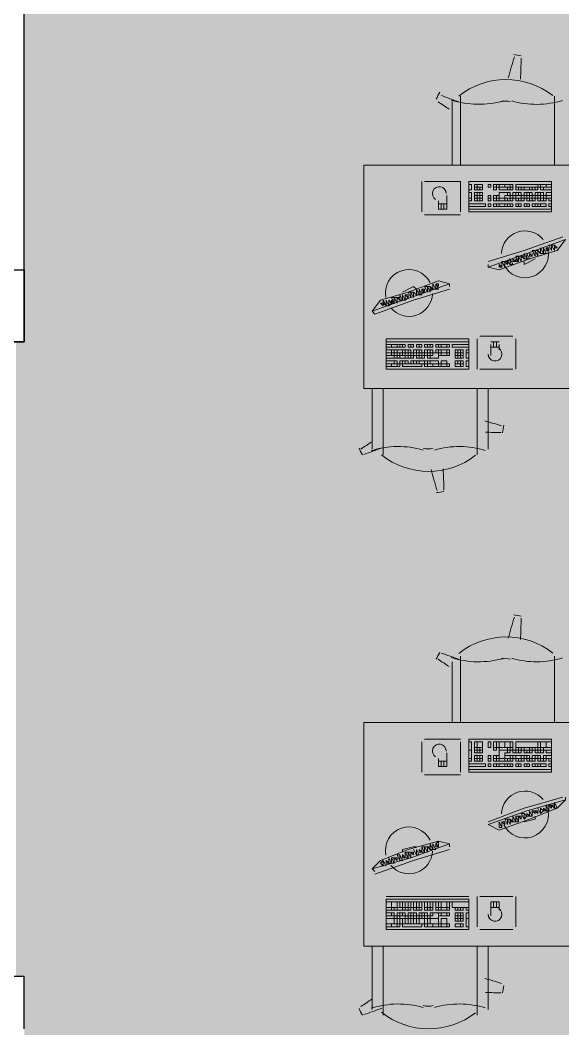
# Model space of a CAD drawing. Header units: millimetres. Extents: x -59 to 47, y 152 to 919.
# Drawn here: x 17.97 to 20.92, y 461.53 to 467.01 of the extents above; entities that cross this region are included whole.
import ezdxf

# ---------------------------------------------------------------- set-up
doc = ezdxf.new("R2010")
doc.units = ezdxf.units.MM
for name, color, linetype in [('PDF_014405$FT-FIXFIT', 7, 'Continuous'), ('PDF_014405$WA-COL', 7, 'Continuous'), ('PDF_014405$WA-EXT', 7, 'Continuous')]:
    doc.layers.add(name, color=color, linetype=linetype)
doc.layers.add('PDF_014405$HL-TMP', color=7, linetype='Continuous', true_color=0xe6db59)

msp = doc.modelspace()

# ---------------------------------------------------------------- linework, layer by layer
at = {"layer": 'PDF_014405$FT-FIXFIT', "lineweight": 0}
for points in [[(20.3607, 466.2211), (20.3607, 466.5961)], [(20.8707, 466.5961), (20.8707, 466.2211)], [(20.3157, 466.5661), (20.3157, 466.2211)], [(19.8358, 466.2211), (19.8358, 465.0062)], [(20.1507, 466.1311), (20.1507, 465.9661)], [(20.1657, 466.1311), (20.1657, 466.1311)], [(20.3607, 465.9661), (20.3607, 466.1311), (20.1657, 466.1311)], [(20.2407, 466.0261), (20.2407, 465.9811), (20.2857, 465.9811), (20.2857, 466.0561)], [(20.2857, 466.0111), (20.2407, 466.0111)], [(20.2557, 466.0111), (20.2557, 465.9811)], [(20.2707, 466.0111), (20.2707, 465.9811)], [(20.1657, 465.9661), (20.1657, 465.9661)], [(20.1657, 465.9511), (20.3607, 465.9511)], [(20.3607, 465.9661), (20.3607, 465.9661)], [(20.9157, 465.8311), (20.7057, 465.7561), (20.5107, 465.6961)], [(20.5107, 465.6811), (20.5107, 465.6661), (20.5707, 465.6511), (20.7357, 465.7111), (20.8857, 465.7561), (20.9307, 465.8161), (20.7207, 465.7411), (20.5107, 465.6661)], [(20.9157, 465.8161), (20.9157, 465.8161)], [(20.7807, 465.7561), (20.7957, 465.7411), (20.7807, 465.7561)], [(20.7657, 465.7111), (20.7057, 465.6811), (20.7057, 465.6961)], [(20.7507, 465.7411), (20.7507, 465.7261), (20.7507, 465.7411)], [(20.7657, 465.7111), (20.7657, 465.7111)], [(20.5857, 465.6961), (20.5857, 465.6661), (20.5857, 465.6961)], [(20.3007, 465.5761), (20.2407, 465.5911), (20.0757, 465.5311), (19.9258, 465.4861), (19.8808, 465.4262), (19.8958, 465.4112), (20.1057, 465.4861), (20.3007, 465.5461)], [(19.8808, 465.4262), (20.0907, 465.5011), (20.3007, 465.5761), (20.3007, 465.5611)], [(20.0458, 465.5311), (20.1057, 465.5611), (20.1207, 465.5461)], [(20.0458, 465.5311), (20.0458, 465.5311)], [(20.1207, 465.5161), (20.1057, 465.5311), (20.1207, 465.5161)], [(19.8958, 465.4262), (19.8958, 465.4262)], [(19.9558, 465.2612), (20.4057, 465.2612), (19.9558, 465.2612)], [(20.4507, 465.2762), (20.4507, 465.1112)], [(20.6457, 465.2912), (20.4657, 465.2912)], [(20.4657, 465.2762), (20.4657, 465.2762)], [(20.5707, 465.2612), (20.5257, 465.2612)], [(20.5407, 465.2312), (20.5407, 465.2612)], [(20.5557, 465.2312), (20.5557, 465.2612)], [(20.6457, 465.2762), (20.6457, 465.2762)], [(20.6607, 465.1112), (20.6607, 465.2762)], [(20.5257, 465.2462), (20.5257, 465.1862)], [(20.5257, 465.2312), (20.5707, 465.2312)], [(20.5707, 465.2162), (20.5707, 465.2462)], [(20.4657, 465.1112), (20.4657, 465.1112)], [(20.4657, 465.1112), (20.6457, 465.1112)], [(20.6457, 465.1112), (20.6457, 465.1112)], [(19.8808, 464.6762), (19.8808, 465.0062)], [(19.9408, 465.0062), (19.9408, 464.6462)], [(20.4507, 464.6462), (20.4507, 465.0062)], [(20.5107, 465.0062), (20.5107, 464.6762)], [(20.3157, 463.5213), (20.3157, 463.1913)], [(20.3607, 463.1913), (20.3607, 463.5513)], [(20.8707, 463.5513), (20.8707, 463.1913)], [(19.8358, 463.1913), (19.8358, 461.9765)], [(20.1507, 463.0864), (20.1507, 462.9214)], [(20.3607, 463.1014), (20.1657, 463.1014)], [(20.1657, 463.0864), (20.1657, 463.0864)], [(20.3607, 462.9214), (20.3607, 463.0864)], [(20.2407, 462.9964), (20.2407, 462.9514), (20.2857, 462.9514), (20.2857, 463.0264)], [(20.2857, 462.9814), (20.2407, 462.9814)], [(20.2557, 462.9814), (20.2557, 462.9514)], [(20.2707, 462.9814), (20.2707, 462.9514)], [(20.1657, 462.9214), (20.1657, 462.9214)], [(20.1657, 462.9064), (20.3607, 462.9064)], [(20.3607, 462.9214), (20.3607, 462.9214)], [(20.8557, 462.9364), (20.4057, 462.9364), (20.8557, 462.9364)], [(20.9307, 462.7714), (20.7207, 462.7114), (20.5107, 462.6364), (20.5707, 462.6064), (20.7357, 462.6664), (20.8857, 462.7264), (20.9307, 462.7714), (20.9307, 462.7864)], [(20.9157, 462.7864), (20.7057, 462.7264), (20.5107, 462.6514)], [(20.9157, 462.7864), (20.9157, 462.7864)], [(20.7507, 462.7114), (20.7507, 462.6814), (20.7507, 462.7114)], [(20.7807, 462.7264), (20.7957, 462.6964), (20.7807, 462.7264)], [(20.5107, 462.6514), (20.5107, 462.6514)], [(20.5107, 462.6364), (20.5107, 462.6364)], [(20.7657, 462.6814), (20.7657, 462.6664), (20.7057, 462.6514)], [(20.3007, 462.5314), (20.2407, 462.5464), (20.0757, 462.5014), (19.9258, 462.4414), (19.8808, 462.3964), (19.8958, 462.3814)], [(19.8808, 462.3964), (20.0907, 462.4564), (20.3007, 462.5314), (20.3007, 462.5164)], [(19.8958, 462.3664), (20.1057, 462.4414), (20.3007, 462.5014)], [(20.0458, 462.4864), (20.0458, 462.5014), (20.1057, 462.5164), (20.1207, 462.5164)], [(20.1207, 462.4714), (20.1057, 462.5014), (20.1207, 462.4714)], [(19.9558, 462.4114), (19.9408, 462.4414), (19.9558, 462.4114)], [(20.4057, 462.2464), (19.9558, 462.2464)], [(20.4507, 462.2464), (20.4507, 462.0814)], [(20.6457, 462.2464), (20.4657, 462.2464)], [(20.6457, 462.2464), (20.6457, 462.2464)], [(20.6607, 462.0814), (20.6607, 462.2464)], [(19.9558, 462.2314), (19.9558, 462.0664), (20.4057, 462.0664), (20.4057, 462.2314)], [(20.5707, 462.1714), (20.5707, 462.2164), (20.5257, 462.2164), (20.5257, 462.1414)], [(20.5407, 462.1864), (20.5407, 462.2164)], [(20.5557, 462.1864), (20.5557, 462.2164)], [(20.5257, 462.1864), (20.5707, 462.1864)], [(20.4657, 462.0814), (20.4657, 462.0814)], [(20.6457, 462.0814), (20.6457, 462.0814)], [(20.4657, 462.0664), (20.6457, 462.0664)], [(19.8808, 461.6315), (19.8808, 461.9765)], [(19.9408, 461.9765), (19.9408, 461.6015)], [(20.4507, 461.6015), (20.4507, 461.9765)], [(20.5107, 461.9765), (20.5107, 461.6315)]]:
    msp.add_lwpolyline(points, dxfattribs=at)
for points in [[(19.8358, 466.2211), (20.9607, 466.2211), (20.9607, 465.0062), (19.8358, 465.0062)], [(20.8557, 466.1311), (20.4057, 466.1311), (20.4057, 465.9661), (20.8557, 465.9661)], [(20.4207, 466.1161), (20.4057, 466.1161), (20.4057, 466.0861), (20.4207, 466.0861)], [(20.4507, 466.1161), (20.4357, 466.1161), (20.4357, 466.1011), (20.4507, 466.1011)], [(20.4507, 466.1011), (20.4357, 466.1011), (20.4357, 466.0861), (20.4507, 466.0861)], [(20.4807, 466.1161), (20.4507, 466.1161), (20.4507, 466.1011), (20.4807, 466.1011)], [(20.4657, 466.1011), (20.4507, 466.1011), (20.4507, 466.0861), (20.4657, 466.0861)], [(20.4807, 466.1011), (20.4657, 466.1011), (20.4657, 466.0861), (20.4807, 466.0861)], [(20.5257, 466.1161), (20.5107, 466.1161), (20.5107, 466.1011), (20.5257, 466.1011)], [(20.5557, 466.1161), (20.5407, 466.1161), (20.5407, 466.1011), (20.5557, 466.1011)], [(20.5557, 466.1011), (20.5407, 466.1011), (20.5407, 466.0861), (20.5557, 466.0861)], [(20.5707, 466.1161), (20.5557, 466.1161), (20.5557, 466.1011), (20.5707, 466.1011)], [(20.5707, 466.1161), (20.6007, 466.1161), (20.6007, 466.1011), (20.5707, 466.1011)], [(20.6157, 466.1011), (20.5707, 466.1011), (20.5707, 466.0861), (20.6157, 466.0861)], [(20.6007, 466.1161), (20.6307, 466.1161), (20.6307, 466.1011), (20.6007, 466.1011)], [(20.6307, 466.1011), (20.6157, 466.1011), (20.6157, 466.0861), (20.6307, 466.0861)], [(20.6307, 466.1161), (20.6457, 466.1161), (20.6457, 466.1011), (20.6307, 466.1011)], [(20.6457, 466.1011), (20.6307, 466.1011), (20.6307, 466.0861), (20.6457, 466.0861)], [(20.7807, 466.1161), (20.6607, 466.1161), (20.6607, 466.1011), (20.7807, 466.1011)], [(20.6757, 466.1011), (20.6607, 466.1011), (20.6607, 466.0861), (20.6757, 466.0861)], [(20.6907, 466.1011), (20.6757, 466.1011), (20.6757, 466.0861), (20.6907, 466.0861)], [(20.7057, 466.1011), (20.6907, 466.1011), (20.6907, 466.0861), (20.7057, 466.0861)], [(20.7357, 466.1011), (20.7057, 466.1011), (20.7057, 466.0861), (20.7357, 466.0861)], [(20.7507, 466.1011), (20.7357, 466.1011), (20.7357, 466.0861), (20.7507, 466.0861)], [(20.7657, 466.1011), (20.7507, 466.1011), (20.7507, 466.0861), (20.7657, 466.0861)], [(20.7807, 466.1011), (20.7657, 466.1011), (20.7657, 466.0861), (20.7807, 466.0861)], [(20.7957, 466.1161), (20.7807, 466.1161), (20.7807, 466.1011), (20.7957, 466.1011)], [(20.8257, 466.1161), (20.7957, 466.1161), (20.7957, 466.1011), (20.8257, 466.1011)], [(20.8107, 466.1011), (20.7957, 466.1011), (20.7957, 466.0861), (20.8107, 466.0861)], [(20.8557, 466.1011), (20.8107, 466.1011), (20.8107, 466.0861), (20.8557, 466.0861)], [(20.8557, 466.1161), (20.8257, 466.1161), (20.8257, 466.1011), (20.8557, 466.1011)], [(20.4207, 466.0711), (20.4057, 466.0711), (20.4057, 466.0411), (20.4207, 466.0411)], [(20.4207, 466.0411), (20.4057, 466.0411), (20.4057, 466.0261), (20.4207, 466.0261)], [(20.4507, 466.0711), (20.4357, 466.0711), (20.4357, 466.0561), (20.4507, 466.0561)], [(20.4507, 466.0561), (20.4357, 466.0561), (20.4357, 466.0411), (20.4507, 466.0411)], [(20.4507, 466.0411), (20.4357, 466.0411), (20.4357, 466.0261), (20.4507, 466.0261)], [(20.4657, 466.0711), (20.4507, 466.0711), (20.4507, 466.0561), (20.4657, 466.0561)], [(20.4657, 466.0561), (20.4507, 466.0561), (20.4507, 466.0411), (20.4657, 466.0411)], [(20.4657, 466.0411), (20.4507, 466.0411), (20.4507, 466.0261), (20.4657, 466.0261)], [(20.4807, 466.0711), (20.4657, 466.0711), (20.4657, 466.0561), (20.4807, 466.0561)], [(20.4807, 466.0561), (20.4657, 466.0561), (20.4657, 466.0411), (20.4807, 466.0411)], [(20.4807, 466.0411), (20.4657, 466.0411), (20.4657, 466.0261), (20.4807, 466.0261)], [(20.5257, 466.0561), (20.5107, 466.0561), (20.5107, 466.0411), (20.5257, 466.0411)], [(20.5257, 466.0411), (20.5107, 466.0411), (20.5107, 466.0261), (20.5257, 466.0261)], [(20.5557, 466.0561), (20.5407, 466.0561), (20.5407, 466.0411), (20.5557, 466.0411)], [(20.5557, 466.0411), (20.5407, 466.0411), (20.5407, 466.0261), (20.5557, 466.0261)], [(20.5707, 466.0561), (20.5557, 466.0561), (20.5557, 466.0411), (20.5707, 466.0411)], [(20.5707, 466.0411), (20.5557, 466.0411), (20.5557, 466.0261), (20.5707, 466.0261)], [(20.6007, 466.0711), (20.5707, 466.0711), (20.5707, 466.0411), (20.6007, 466.0411), (20.6007, 466.0561), (20.6157, 466.0561), (20.6157, 466.0711)], [(20.6007, 466.0411), (20.5707, 466.0411), (20.5707, 466.0261), (20.6007, 466.0261)], [(20.6307, 466.0561), (20.6007, 466.0561), (20.6007, 466.0411), (20.6307, 466.0411)], [(20.6157, 466.0411), (20.6007, 466.0411), (20.6007, 466.0261), (20.6157, 466.0261)], [(20.6307, 466.0711), (20.6157, 466.0711), (20.6157, 466.0561), (20.6307, 466.0561)], [(20.6307, 466.0411), (20.6157, 466.0411), (20.6157, 466.0261), (20.6307, 466.0261)], [(20.6457, 466.0561), (20.6307, 466.0561), (20.6307, 466.0411), (20.6457, 466.0411)], [(20.6457, 466.0411), (20.6307, 466.0411), (20.6307, 466.0261), (20.6457, 466.0261)], [(20.6607, 466.0711), (20.6457, 466.0711), (20.6457, 466.0561), (20.6607, 466.0561)], [(20.6607, 466.0561), (20.6457, 466.0561), (20.6457, 466.0411), (20.6607, 466.0411)], [(20.6757, 466.0711), (20.6607, 466.0711), (20.6607, 466.0561), (20.6757, 466.0561)], [(20.6907, 466.0561), (20.6607, 466.0561), (20.6607, 466.0411), (20.6907, 466.0411)], [(20.6757, 466.0411), (20.6607, 466.0411), (20.6607, 466.0261), (20.6757, 466.0261)], [(20.6907, 466.0711), (20.6757, 466.0711), (20.6757, 466.0561), (20.6907, 466.0561)], [(20.6907, 466.0411), (20.6757, 466.0411), (20.6757, 466.0261), (20.6907, 466.0261)], [(20.7057, 466.0561), (20.6907, 466.0561), (20.6907, 466.0411), (20.7057, 466.0411)], [(20.7057, 466.0411), (20.6907, 466.0411), (20.6907, 466.0261), (20.7057, 466.0261)], [(20.7207, 466.0711), (20.7057, 466.0711), (20.7057, 466.0561), (20.7207, 466.0561)], [(20.7207, 466.0561), (20.7057, 466.0561), (20.7057, 466.0411), (20.7207, 466.0411)], [(20.7357, 466.0711), (20.7207, 466.0711), (20.7207, 466.0561), (20.7357, 466.0561)], [(20.7357, 466.0561), (20.7207, 466.0561), (20.7207, 466.0411), (20.7357, 466.0411)], [(20.7357, 466.0411), (20.7207, 466.0411), (20.7207, 466.0261), (20.7357, 466.0261)], [(20.7507, 466.0711), (20.7357, 466.0711), (20.7357, 466.0561), (20.7507, 466.0561)], [(20.7507, 466.0411), (20.7357, 466.0411), (20.7357, 466.0261), (20.7507, 466.0261)], [(20.7657, 466.0561), (20.7507, 466.0561), (20.7507, 466.0411), (20.7657, 466.0411)], [(20.7657, 466.0411), (20.7507, 466.0411), (20.7507, 466.0261), (20.7657, 466.0261)], [(20.7807, 466.0711), (20.7657, 466.0711), (20.7657, 466.0561), (20.7807, 466.0561)], [(20.7807, 466.0561), (20.7657, 466.0561), (20.7657, 466.0411), (20.7807, 466.0411)], [(20.7957, 466.0711), (20.7807, 466.0711), (20.7807, 466.0561), (20.7957, 466.0561)], [(20.7957, 466.0561), (20.7807, 466.0561), (20.7807, 466.0411), (20.7957, 466.0411)], [(20.7957, 466.0411), (20.7807, 466.0411), (20.7807, 466.0261), (20.7957, 466.0261)], [(20.8107, 466.0711), (20.7957, 466.0711), (20.7957, 466.0561), (20.8107, 466.0561)], [(20.8107, 466.0411), (20.7957, 466.0411), (20.7957, 466.0261), (20.8107, 466.0261)], [(20.8257, 466.0561), (20.8107, 466.0561), (20.8107, 466.0411), (20.8257, 466.0411)], [(20.8257, 466.0411), (20.8107, 466.0411), (20.8107, 466.0261), (20.8257, 466.0261)], [(20.8557, 466.0711), (20.8257, 466.0711), (20.8257, 466.0561), (20.8557, 466.0561)], [(20.8557, 466.0561), (20.8257, 466.0561), (20.8257, 466.0411), (20.8557, 466.0411)], [(20.8557, 466.0411), (20.8407, 466.0411), (20.8407, 466.0261), (20.8557, 466.0261)], [(20.4957, 465.9961), (20.4057, 465.9961), (20.4057, 466.0111), (20.4957, 466.0111)], [(20.8557, 465.9661), (20.4057, 465.9661), (20.4057, 465.9811), (20.8557, 465.9811)], [(20.5257, 466.0111), (20.5107, 466.0111), (20.5107, 465.9961), (20.5257, 465.9961)], [(20.5557, 466.0111), (20.5407, 466.0111), (20.5407, 465.9961), (20.5557, 465.9961)], [(20.5707, 466.0111), (20.5557, 466.0111), (20.5557, 465.9961), (20.5707, 465.9961)], [(20.6007, 466.0111), (20.5707, 466.0111), (20.5707, 465.9961), (20.6007, 465.9961)], [(20.6157, 466.0111), (20.6007, 466.0111), (20.6007, 465.9961), (20.6157, 465.9961)], [(20.6307, 466.0111), (20.6157, 466.0111), (20.6157, 465.9961), (20.6307, 465.9961)], [(20.6457, 466.0111), (20.6307, 466.0111), (20.6307, 465.9961), (20.6457, 465.9961)], [(20.6757, 466.0111), (20.6607, 466.0111), (20.6607, 465.9961), (20.6757, 465.9961)], [(20.6907, 466.0111), (20.6757, 466.0111), (20.6757, 465.9961), (20.6907, 465.9961)], [(20.7207, 466.0111), (20.7057, 466.0111), (20.7057, 465.9961), (20.7207, 465.9961)], [(20.7357, 466.0111), (20.7207, 466.0111), (20.7207, 465.9961), (20.7357, 465.9961)], [(20.7657, 466.0111), (20.7507, 466.0111), (20.7507, 465.9961), (20.7657, 465.9961)], [(20.7807, 466.0111), (20.7657, 466.0111), (20.7657, 465.9961), (20.7807, 465.9961)], [(20.7957, 466.0111), (20.7807, 466.0111), (20.7807, 465.9961), (20.7957, 465.9961)], [(20.8257, 466.0111), (20.7957, 466.0111), (20.7957, 465.9961), (20.8257, 465.9961)], [(20.8557, 466.0111), (20.8407, 466.0111), (20.8407, 465.9961), (20.8557, 465.9961)], [(20.7657, 465.7561), (20.7507, 465.7561), (20.7657, 465.7261)], [(20.7807, 465.7561), (20.7657, 465.7561), (20.7807, 465.7261), (20.7807, 465.7411)], [(20.7957, 465.7711), (20.7957, 465.7561), (20.7957, 465.7411), (20.8107, 465.7411)], [(20.8107, 465.7711), (20.8107, 465.7411), (20.8257, 465.7411)], [(20.8257, 465.7711), (20.8257, 465.7561), (20.8407, 465.7561)], [(20.8407, 465.7711), (20.8257, 465.7711), (20.8407, 465.7561)], [(20.8557, 465.7861), (20.8407, 465.7861), (20.8557, 465.7561)], [(20.8707, 465.7861), (20.8557, 465.7861), (20.8707, 465.7561), (20.8707, 465.7711)], [(20.8707, 465.7861), (20.8707, 465.7711), (20.8857, 465.7711)], [(20.6307, 465.7111), (20.6157, 465.6961), (20.6307, 465.6811)], [(20.6307, 465.7111), (20.6307, 465.6811), (20.6457, 465.6811)], [(20.6457, 465.7111), (20.6457, 465.6961), (20.6607, 465.6961)], [(20.6757, 465.7261), (20.6607, 465.7261), (20.6757, 465.6961)], [(20.6607, 465.7111), (20.6607, 465.6961), (20.6757, 465.6961)], [(20.6907, 465.7261), (20.6757, 465.7261), (20.6907, 465.6961), (20.6907, 465.7111)], [(20.7057, 465.7261), (20.6907, 465.7261), (20.7057, 465.7111)], [(20.7057, 465.7411), (20.7057, 465.7261), (20.7057, 465.7111), (20.7207, 465.7111)], [(20.7207, 465.7411), (20.7207, 465.7111), (20.7357, 465.7111)], [(20.7357, 465.7411), (20.7357, 465.7261), (20.7507, 465.7261)], [(20.5707, 465.6811), (20.5707, 465.6661), (20.5857, 465.6661)], [(20.6007, 465.6961), (20.5857, 465.6961), (20.6007, 465.6661), (20.6007, 465.6811)], [(20.6157, 465.6961), (20.6007, 465.6961), (20.6157, 465.6811)], [(20.1207, 465.5161), (20.1357, 465.5161), (20.1207, 465.5461), (20.1207, 465.5311)], [(20.1357, 465.5161), (20.1507, 465.5161), (20.1357, 465.5461)], [(20.1657, 465.5311), (20.1657, 465.5461), (20.1507, 465.5461)], [(20.1507, 465.5311), (20.1657, 465.5311), (20.1507, 465.5461)], [(20.1807, 465.5311), (20.1807, 465.5611), (20.1657, 465.5611)], [(20.1957, 465.5311), (20.1957, 465.5461), (20.1957, 465.5611), (20.1807, 465.5611)], [(20.1957, 465.5461), (20.2107, 465.5461), (20.1957, 465.5611)], [(20.2107, 465.5461), (20.2257, 465.5461), (20.2107, 465.5761), (20.2107, 465.5611)], [(20.2407, 465.5611), (20.2407, 465.5761), (20.2257, 465.5761)], [(20.2257, 465.5461), (20.2407, 465.5461), (20.2257, 465.5761)], [(19.9558, 465.4562), (19.9408, 465.4861), (19.9408, 465.4712)], [(19.9558, 465.4562), (19.9708, 465.4562), (19.9558, 465.4861)], [(19.9708, 465.4562), (19.9858, 465.4712), (19.9708, 465.4861)], [(20.0008, 465.4712), (20.0008, 465.5011), (19.9858, 465.5011)], [(19.9858, 465.4712), (20.0008, 465.4712), (19.9858, 465.4861)], [(20.0158, 465.4712), (20.0158, 465.4861), (20.0158, 465.5011), (20.0008, 465.5011)], [(20.0308, 465.4861), (20.0308, 465.5011), (20.0158, 465.5011)], [(20.0308, 465.4861), (20.0458, 465.4861), (20.0308, 465.5161), (20.0308, 465.5011)], [(20.0458, 465.4861), (20.0608, 465.4861), (20.0458, 465.5161)], [(20.0757, 465.5011), (20.0757, 465.5161), (20.0608, 465.5161)], [(20.0608, 465.4861), (20.0757, 465.5011), (20.0608, 465.5161)], [(20.0907, 465.5011), (20.0907, 465.5311), (20.0757, 465.5311)], [(20.1057, 465.5011), (20.1057, 465.5161), (20.1057, 465.5311), (20.0907, 465.5311)], [(19.9408, 465.4562), (19.9408, 465.4712), (19.9258, 465.4712)], [(19.9558, 465.1112), (20.4057, 465.1112), (20.4057, 465.2762), (19.9558, 465.2762)], [(19.9558, 465.2312), (19.9858, 465.2312), (19.9858, 465.2462), (19.9558, 465.2462)], [(19.9558, 465.2012), (19.9858, 465.2012), (19.9858, 465.2162), (19.9558, 465.2162)], [(19.9858, 465.2312), (20.0158, 465.2312), (20.0158, 465.2462), (19.9858, 465.2462)], [(19.9858, 465.2012), (20.0008, 465.2012), (20.0008, 465.2162), (19.9858, 465.2162)], [(20.0008, 465.2012), (20.0158, 465.2012), (20.0158, 465.2162), (20.0008, 465.2162)], [(20.0158, 465.2312), (20.0308, 465.2312), (20.0308, 465.2462), (20.0158, 465.2462)], [(20.0158, 465.2012), (20.0458, 465.2012), (20.0458, 465.2162), (20.0158, 465.2162)], [(20.0308, 465.2312), (20.0458, 465.2312), (20.0458, 465.2462), (20.0308, 465.2462)], [(20.0458, 465.2312), (20.0608, 465.2312), (20.0608, 465.2462), (20.0458, 465.2462)], [(20.0458, 465.2012), (20.0608, 465.2012), (20.0608, 465.2162), (20.0458, 465.2162)], [(20.0608, 465.2012), (20.0757, 465.2012), (20.0757, 465.2162), (20.0608, 465.2162)], [(20.0757, 465.2312), (20.0907, 465.2312), (20.0907, 465.2462), (20.0757, 465.2462)], [(20.0757, 465.2012), (20.0907, 465.2012), (20.0907, 465.2162), (20.0757, 465.2162)], [(20.0907, 465.2312), (20.1057, 465.2312), (20.1057, 465.2462), (20.0907, 465.2462)], [(20.1057, 465.2012), (20.1207, 465.2012), (20.1207, 465.2162), (20.1057, 465.2162)], [(20.1207, 465.2312), (20.1357, 465.2312), (20.1357, 465.2462), (20.1207, 465.2462)], [(20.1207, 465.2012), (20.1357, 465.2012), (20.1357, 465.2162), (20.1207, 465.2162)], [(20.1357, 465.2312), (20.1507, 465.2312), (20.1507, 465.2462), (20.1357, 465.2462)], [(20.1357, 465.2012), (20.1507, 465.2012), (20.1507, 465.2162), (20.1357, 465.2162)], [(20.1657, 465.2312), (20.1807, 465.2312), (20.1807, 465.2462), (20.1657, 465.2462)], [(20.1657, 465.2012), (20.1807, 465.2012), (20.1807, 465.2162), (20.1657, 465.2162)], [(20.1807, 465.2312), (20.1957, 465.2312), (20.1957, 465.2462), (20.1807, 465.2462)], [(20.1807, 465.2012), (20.1957, 465.2012), (20.1957, 465.2162), (20.1807, 465.2162)], [(20.1957, 465.2312), (20.2107, 465.2312), (20.2107, 465.2462), (20.1957, 465.2462)], [(20.1957, 465.2012), (20.2107, 465.2012), (20.2107, 465.2162), (20.1957, 465.2162)], [(20.2257, 465.2312), (20.2407, 465.2312), (20.2407, 465.2462), (20.2257, 465.2462)], [(20.2257, 465.2012), (20.2407, 465.2012), (20.2407, 465.2162), (20.2257, 465.2162)], [(20.2407, 465.2312), (20.2557, 465.2312), (20.2557, 465.2462), (20.2407, 465.2462)], [(20.2407, 465.2012), (20.2557, 465.2012), (20.2557, 465.2162), (20.2407, 465.2162)], [(20.2557, 465.2312), (20.2857, 465.2312), (20.2857, 465.2462), (20.2557, 465.2462)], [(20.2557, 465.2012), (20.2857, 465.2012), (20.2857, 465.2162), (20.2557, 465.2162)], [(20.2857, 465.2312), (20.3007, 465.2312), (20.3007, 465.2462), (20.2857, 465.2462)], [(20.2857, 465.2012), (20.3007, 465.2012), (20.3007, 465.2162), (20.2857, 465.2162)], [(20.3157, 465.2462), (20.4057, 465.2462), (20.4057, 465.2312), (20.3157, 465.2312)], [(20.3307, 465.2012), (20.3457, 465.2012), (20.3457, 465.2162), (20.3307, 465.2162)], [(20.3457, 465.2012), (20.3607, 465.2012), (20.3607, 465.2162), (20.3457, 465.2162)], [(20.3607, 465.2012), (20.3757, 465.2012), (20.3757, 465.2162), (20.3607, 465.2162)], [(20.3907, 465.2012), (20.4057, 465.2012), (20.4057, 465.2162), (20.3907, 465.2162)], [(19.9558, 465.1862), (19.9858, 465.1862), (19.9858, 465.2012), (19.9558, 465.2012)], [(19.9558, 465.1712), (20.0008, 465.1712), (20.0008, 465.1862), (19.9558, 465.1862)], [(19.9558, 465.1412), (20.0008, 465.1412), (20.0008, 465.1562), (19.9558, 465.1562)], [(19.9858, 465.1862), (20.0008, 465.1862), (20.0008, 465.2012), (19.9858, 465.2012)], [(20.0008, 465.1712), (20.0158, 465.1712), (20.0158, 465.1862), (20.0008, 465.1862)], [(20.0008, 465.1412), (20.0158, 465.1412), (20.0158, 465.1562), (20.0008, 465.1562)], [(20.0158, 465.1862), (20.0308, 465.1862), (20.0308, 465.2012), (20.0158, 465.2012)], [(20.0158, 465.1712), (20.0308, 465.1712), (20.0308, 465.1862), (20.0158, 465.1862)], [(20.0308, 465.1862), (20.0458, 465.1862), (20.0458, 465.2012), (20.0308, 465.2012)], [(20.0308, 465.1712), (20.0608, 465.1712), (20.0608, 465.1862), (20.0308, 465.1862)], [(20.0308, 465.1412), (20.0458, 465.1412), (20.0458, 465.1562), (20.0308, 465.1562)], [(20.0458, 465.1862), (20.0608, 465.1862), (20.0608, 465.2012), (20.0458, 465.2012)], [(20.0458, 465.1412), (20.0608, 465.1412), (20.0608, 465.1562), (20.0458, 465.1562)], [(20.0608, 465.1712), (20.0757, 465.1712), (20.0757, 465.1862), (20.0608, 465.1862)], [(20.0608, 465.1412), (20.0757, 465.1412), (20.0757, 465.1562), (20.0608, 465.1562)], [(20.0757, 465.1862), (20.0907, 465.1862), (20.0907, 465.2012), (20.0757, 465.2012)], [(20.0757, 465.1712), (20.0907, 465.1712), (20.0907, 465.1862), (20.0757, 465.1862)], [(20.0907, 465.1862), (20.1057, 465.1862), (20.1057, 465.2012), (20.0907, 465.2012)], [(20.0907, 465.1712), (20.1057, 465.1712), (20.1057, 465.1862), (20.0907, 465.1862)], [(20.0907, 465.1412), (20.1057, 465.1412), (20.1057, 465.1562), (20.0907, 465.1562)], [(20.1057, 465.1862), (20.1207, 465.1862), (20.1207, 465.2012), (20.1057, 465.2012)], [(20.1057, 465.1412), (20.1207, 465.1412), (20.1207, 465.1562), (20.1057, 465.1562)], [(20.1207, 465.1712), (20.1357, 465.1712), (20.1357, 465.1862), (20.1207, 465.1862)], [(20.1207, 465.1412), (20.1357, 465.1412), (20.1357, 465.1562), (20.1207, 465.1562)], [(20.1357, 465.1862), (20.1507, 465.1862), (20.1507, 465.2012), (20.1357, 465.2012)], [(20.1357, 465.1712), (20.1507, 465.1712), (20.1507, 465.1862), (20.1357, 465.1862)], [(20.1357, 465.1412), (20.1657, 465.1412), (20.1657, 465.1562), (20.1357, 465.1562)], [(20.1507, 465.1862), (20.1657, 465.1862), (20.1657, 465.2012), (20.1507, 465.2012)], [(20.1507, 465.1712), (20.1657, 465.1712), (20.1657, 465.1862), (20.1507, 465.1862)], [(20.1657, 465.1862), (20.1807, 465.1862), (20.1807, 465.2012), (20.1657, 465.2012)], [(20.1657, 465.1412), (20.1807, 465.1412), (20.1807, 465.1562), (20.1657, 465.1562)], [(20.1807, 465.1712), (20.1957, 465.1712), (20.1957, 465.1862), (20.1807, 465.1862)], [(20.1807, 465.1412), (20.1957, 465.1412), (20.1957, 465.1562), (20.1807, 465.1562)], [(20.2107, 465.1712), (20.2407, 465.1712), (20.2407, 465.2012), (20.2107, 465.2012), (20.2107, 465.1862), (20.1957, 465.1862), (20.1957, 465.1712)], [(20.1957, 465.1862), (20.2107, 465.1862), (20.2107, 465.2012), (20.1957, 465.2012)], [(20.1957, 465.1412), (20.2407, 465.1412), (20.2407, 465.1562), (20.1957, 465.1562)], [(20.2407, 465.1862), (20.2557, 465.1862), (20.2557, 465.2012), (20.2407, 465.2012)], [(20.2557, 465.1862), (20.2857, 465.1862), (20.2857, 465.2012), (20.2557, 465.2012)], [(20.2557, 465.1412), (20.2857, 465.1412), (20.2857, 465.1562), (20.2557, 465.1562)], [(20.2857, 465.1862), (20.3007, 465.1862), (20.3007, 465.2012), (20.2857, 465.2012)], [(20.3307, 465.1862), (20.3457, 465.1862), (20.3457, 465.2012), (20.3307, 465.2012)], [(20.3307, 465.1712), (20.3457, 465.1712), (20.3457, 465.1862), (20.3307, 465.1862)], [(20.3307, 465.1412), (20.3457, 465.1412), (20.3457, 465.1562), (20.3307, 465.1562)], [(20.3457, 465.1862), (20.3607, 465.1862), (20.3607, 465.2012), (20.3457, 465.2012)], [(20.3457, 465.1712), (20.3607, 465.1712), (20.3607, 465.1862), (20.3457, 465.1862)], [(20.3457, 465.1412), (20.3607, 465.1412), (20.3607, 465.1562), (20.3457, 465.1562)], [(20.3607, 465.1862), (20.3757, 465.1862), (20.3757, 465.2012), (20.3607, 465.2012)], [(20.3607, 465.1712), (20.3757, 465.1712), (20.3757, 465.1862), (20.3607, 465.1862)], [(20.3607, 465.1412), (20.3757, 465.1412), (20.3757, 465.1562), (20.3607, 465.1562)], [(20.3907, 465.1712), (20.4057, 465.1712), (20.4057, 465.2012), (20.3907, 465.2012)], [(20.3907, 465.1262), (20.4057, 465.1262), (20.4057, 465.1562), (20.3907, 465.1562)], [(19.9558, 465.1262), (19.9858, 465.1262), (19.9858, 465.1412), (19.9558, 465.1412)], [(19.9858, 465.1262), (20.0158, 465.1262), (20.0158, 465.1412), (19.9858, 465.1412)], [(20.0158, 465.1262), (20.0308, 465.1262), (20.0308, 465.1412), (20.0158, 465.1412)], [(20.0458, 465.1262), (20.1507, 465.1262), (20.1507, 465.1412), (20.0458, 465.1412)], [(20.1807, 465.1262), (20.1657, 465.1262), (20.1657, 465.1412), (20.1807, 465.1412)], [(20.2107, 465.1262), (20.1807, 465.1262), (20.1807, 465.1412), (20.2107, 465.1412)], [(20.2407, 465.1262), (20.2107, 465.1262), (20.2107, 465.1412), (20.2407, 465.1412)], [(20.2407, 465.1262), (20.2557, 465.1262), (20.2557, 465.1412), (20.2407, 465.1412)], [(20.2557, 465.1262), (20.2857, 465.1262), (20.2857, 465.1412), (20.2557, 465.1412)], [(20.2857, 465.1262), (20.3007, 465.1262), (20.3007, 465.1412), (20.2857, 465.1412)], [(20.3307, 465.1262), (20.3607, 465.1262), (20.3607, 465.1412), (20.3307, 465.1412)], [(20.3607, 465.1262), (20.3757, 465.1262), (20.3757, 465.1412), (20.3607, 465.1412)], [(19.8358, 463.1913), (20.9607, 463.1913), (20.9607, 461.9765), (19.8358, 461.9765)], [(20.8557, 463.1014), (20.4057, 463.1014), (20.4057, 462.9214), (20.8557, 462.9214)], [(20.4207, 463.0864), (20.4057, 463.0864), (20.4057, 463.0414), (20.4207, 463.0414)], [(20.4507, 463.0864), (20.4357, 463.0864), (20.4357, 463.0564), (20.4507, 463.0564)], [(20.4807, 463.0864), (20.4507, 463.0864), (20.4507, 463.0564), (20.4807, 463.0564)], [(20.5257, 463.0864), (20.5107, 463.0864), (20.5107, 463.0564), (20.5257, 463.0564)], [(20.5557, 463.0864), (20.5407, 463.0864), (20.5407, 463.0564), (20.5557, 463.0564)], [(20.5707, 463.0864), (20.5557, 463.0864), (20.5557, 463.0564), (20.5707, 463.0564)], [(20.5707, 463.0864), (20.6007, 463.0864), (20.6007, 463.0564), (20.5707, 463.0564)], [(20.6007, 463.0864), (20.6307, 463.0864), (20.6307, 463.0564), (20.6007, 463.0564)], [(20.6307, 463.0864), (20.6457, 463.0864), (20.6457, 463.0564), (20.6307, 463.0564)], [(20.7807, 463.0864), (20.6607, 463.0864), (20.6607, 463.0564), (20.7807, 463.0564)], [(20.7957, 463.0864), (20.7807, 463.0864), (20.7807, 463.0564), (20.7957, 463.0564)], [(20.8257, 463.0864), (20.7957, 463.0864), (20.7957, 463.0564), (20.8257, 463.0564)], [(20.8557, 463.0864), (20.8257, 463.0864), (20.8257, 463.0564), (20.8557, 463.0564)], [(20.4207, 463.0414), (20.4057, 463.0414), (20.4057, 462.9964), (20.4207, 462.9964)], [(20.4507, 463.0564), (20.4357, 463.0564), (20.4357, 463.0414), (20.4507, 463.0414)], [(20.4507, 463.0414), (20.4357, 463.0414), (20.4357, 463.0264), (20.4507, 463.0264)], [(20.4657, 463.0564), (20.4507, 463.0564), (20.4507, 463.0414), (20.4657, 463.0414)], [(20.4657, 463.0414), (20.4507, 463.0414), (20.4507, 463.0264), (20.4657, 463.0264)], [(20.4807, 463.0564), (20.4657, 463.0564), (20.4657, 463.0414), (20.4807, 463.0414)], [(20.4807, 463.0414), (20.4657, 463.0414), (20.4657, 463.0264), (20.4807, 463.0264)], [(20.5557, 463.0564), (20.5407, 463.0564), (20.5407, 463.0414), (20.5557, 463.0414)], [(20.6157, 463.0564), (20.5707, 463.0564), (20.5707, 463.0414), (20.6157, 463.0414)], [(20.6007, 463.0414), (20.5707, 463.0414), (20.5707, 462.9964), (20.6007, 462.9964), (20.6007, 463.0264), (20.6157, 463.0264), (20.6157, 463.0414)], [(20.6307, 463.0564), (20.6157, 463.0564), (20.6157, 463.0414), (20.6307, 463.0414)], [(20.6307, 463.0414), (20.6157, 463.0414), (20.6157, 463.0264), (20.6307, 463.0264)], [(20.6457, 463.0564), (20.6307, 463.0564), (20.6307, 463.0414), (20.6457, 463.0414)], [(20.6607, 463.0414), (20.6457, 463.0414), (20.6457, 463.0264), (20.6607, 463.0264)], [(20.6757, 463.0564), (20.6607, 463.0564), (20.6607, 463.0414), (20.6757, 463.0414)], [(20.6757, 463.0414), (20.6607, 463.0414), (20.6607, 463.0264), (20.6757, 463.0264)], [(20.6907, 463.0564), (20.6757, 463.0564), (20.6757, 463.0414), (20.6907, 463.0414)], [(20.6907, 463.0414), (20.6757, 463.0414), (20.6757, 463.0264), (20.6907, 463.0264)], [(20.7057, 463.0564), (20.6907, 463.0564), (20.6907, 463.0414), (20.7057, 463.0414)], [(20.7357, 463.0564), (20.7057, 463.0564), (20.7057, 463.0414), (20.7357, 463.0414)], [(20.7207, 463.0414), (20.7057, 463.0414), (20.7057, 463.0264), (20.7207, 463.0264)], [(20.7357, 463.0414), (20.7207, 463.0414), (20.7207, 463.0264), (20.7357, 463.0264)], [(20.7507, 463.0564), (20.7357, 463.0564), (20.7357, 463.0414), (20.7507, 463.0414)], [(20.7507, 463.0414), (20.7357, 463.0414), (20.7357, 463.0264), (20.7507, 463.0264)], [(20.7657, 463.0564), (20.7507, 463.0564), (20.7507, 463.0414), (20.7657, 463.0414)], [(20.7807, 463.0564), (20.7657, 463.0564), (20.7657, 463.0414), (20.7807, 463.0414)], [(20.7807, 463.0414), (20.7657, 463.0414), (20.7657, 463.0264), (20.7807, 463.0264)], [(20.7957, 463.0414), (20.7807, 463.0414), (20.7807, 463.0264), (20.7957, 463.0264)], [(20.8107, 463.0564), (20.7957, 463.0564), (20.7957, 463.0414), (20.8107, 463.0414)], [(20.8107, 463.0414), (20.7957, 463.0414), (20.7957, 463.0264), (20.8107, 463.0264)], [(20.8557, 463.0564), (20.8107, 463.0564), (20.8107, 463.0414), (20.8557, 463.0414)], [(20.8557, 463.0414), (20.8257, 463.0414), (20.8257, 463.0264), (20.8557, 463.0264)], [(20.4207, 462.9964), (20.4057, 462.9964), (20.4057, 462.9814), (20.4207, 462.9814)], [(20.4957, 462.9514), (20.4057, 462.9514), (20.4057, 462.9664), (20.4957, 462.9664)], [(20.4507, 463.0114), (20.4357, 463.0114), (20.4357, 462.9964), (20.4507, 462.9964)], [(20.4507, 462.9964), (20.4357, 462.9964), (20.4357, 462.9814), (20.4507, 462.9814)], [(20.4657, 463.0114), (20.4507, 463.0114), (20.4507, 462.9964), (20.4657, 462.9964)], [(20.4657, 462.9964), (20.4507, 462.9964), (20.4507, 462.9814), (20.4657, 462.9814)], [(20.4807, 463.0114), (20.4657, 463.0114), (20.4657, 462.9964), (20.4807, 462.9964)], [(20.4807, 462.9964), (20.4657, 462.9964), (20.4657, 462.9814), (20.4807, 462.9814)], [(20.5257, 463.0114), (20.5107, 463.0114), (20.5107, 462.9964), (20.5257, 462.9964)], [(20.5257, 462.9964), (20.5107, 462.9964), (20.5107, 462.9814), (20.5257, 462.9814)], [(20.5257, 462.9664), (20.5107, 462.9664), (20.5107, 462.9514), (20.5257, 462.9514)], [(20.5557, 463.0114), (20.5407, 463.0114), (20.5407, 462.9964), (20.5557, 462.9964)], [(20.5557, 462.9964), (20.5407, 462.9964), (20.5407, 462.9814), (20.5557, 462.9814)], [(20.5557, 462.9664), (20.5407, 462.9664), (20.5407, 462.9514), (20.5557, 462.9514)], [(20.5707, 463.0114), (20.5557, 463.0114), (20.5557, 462.9964), (20.5707, 462.9964)], [(20.5707, 462.9964), (20.5557, 462.9964), (20.5557, 462.9814), (20.5707, 462.9814)], [(20.5707, 462.9664), (20.5557, 462.9664), (20.5557, 462.9514), (20.5707, 462.9514)], [(20.6007, 462.9964), (20.5707, 462.9964), (20.5707, 462.9814), (20.6007, 462.9814)], [(20.6007, 462.9664), (20.5707, 462.9664), (20.5707, 462.9514), (20.6007, 462.9514)], [(20.6307, 463.0114), (20.6007, 463.0114), (20.6007, 462.9964), (20.6307, 462.9964)], [(20.6157, 462.9964), (20.6007, 462.9964), (20.6007, 462.9814), (20.6157, 462.9814)], [(20.6157, 462.9664), (20.6007, 462.9664), (20.6007, 462.9514), (20.6157, 462.9514)], [(20.6307, 462.9964), (20.6157, 462.9964), (20.6157, 462.9814), (20.6307, 462.9814)], [(20.6307, 462.9664), (20.6157, 462.9664), (20.6157, 462.9514), (20.6307, 462.9514)], [(20.6457, 463.0114), (20.6307, 463.0114), (20.6307, 462.9964), (20.6457, 462.9964)], [(20.6457, 462.9964), (20.6307, 462.9964), (20.6307, 462.9814), (20.6457, 462.9814)], [(20.6457, 462.9664), (20.6307, 462.9664), (20.6307, 462.9514), (20.6457, 462.9514)], [(20.6607, 463.0114), (20.6457, 463.0114), (20.6457, 462.9964), (20.6607, 462.9964)], [(20.6907, 463.0114), (20.6607, 463.0114), (20.6607, 462.9964), (20.6907, 462.9964)], [(20.6757, 462.9964), (20.6607, 462.9964), (20.6607, 462.9814), (20.6757, 462.9814)], [(20.6757, 462.9664), (20.6607, 462.9664), (20.6607, 462.9514), (20.6757, 462.9514)], [(20.6907, 462.9964), (20.6757, 462.9964), (20.6757, 462.9814), (20.6907, 462.9814)], [(20.6907, 462.9664), (20.6757, 462.9664), (20.6757, 462.9514), (20.6907, 462.9514)], [(20.7057, 463.0114), (20.6907, 463.0114), (20.6907, 462.9964), (20.7057, 462.9964)], [(20.7057, 462.9964), (20.6907, 462.9964), (20.6907, 462.9814), (20.7057, 462.9814)], [(20.7207, 463.0114), (20.7057, 463.0114), (20.7057, 462.9964), (20.7207, 462.9964)], [(20.7207, 462.9664), (20.7057, 462.9664), (20.7057, 462.9514), (20.7207, 462.9514)], [(20.7357, 463.0114), (20.7207, 463.0114), (20.7207, 462.9964), (20.7357, 462.9964)], [(20.7357, 462.9964), (20.7207, 462.9964), (20.7207, 462.9814), (20.7357, 462.9814)], [(20.7357, 462.9664), (20.7207, 462.9664), (20.7207, 462.9514), (20.7357, 462.9514)], [(20.7507, 462.9964), (20.7357, 462.9964), (20.7357, 462.9814), (20.7507, 462.9814)], [(20.7657, 463.0114), (20.7507, 463.0114), (20.7507, 462.9964), (20.7657, 462.9964)], [(20.7657, 462.9964), (20.7507, 462.9964), (20.7507, 462.9814), (20.7657, 462.9814)], [(20.7657, 462.9664), (20.7507, 462.9664), (20.7507, 462.9514), (20.7657, 462.9514)], [(20.7807, 463.0114), (20.7657, 463.0114), (20.7657, 462.9964), (20.7807, 462.9964)], [(20.7807, 462.9664), (20.7657, 462.9664), (20.7657, 462.9514), (20.7807, 462.9514)], [(20.7957, 463.0114), (20.7807, 463.0114), (20.7807, 462.9964), (20.7957, 462.9964)], [(20.7957, 462.9964), (20.7807, 462.9964), (20.7807, 462.9814), (20.7957, 462.9814)], [(20.7957, 462.9664), (20.7807, 462.9664), (20.7807, 462.9514), (20.7957, 462.9514)], [(20.8107, 462.9964), (20.7957, 462.9964), (20.7957, 462.9814), (20.8107, 462.9814)], [(20.8257, 462.9664), (20.7957, 462.9664), (20.7957, 462.9514), (20.8257, 462.9514)], [(20.8257, 463.0114), (20.8107, 463.0114), (20.8107, 462.9964), (20.8257, 462.9964)], [(20.8257, 462.9964), (20.8107, 462.9964), (20.8107, 462.9814), (20.8257, 462.9814)], [(20.8557, 463.0114), (20.8257, 463.0114), (20.8257, 462.9964), (20.8557, 462.9964)], [(20.8557, 462.9964), (20.8407, 462.9964), (20.8407, 462.9814), (20.8557, 462.9814)], [(20.8557, 462.9664), (20.8407, 462.9664), (20.8407, 462.9514), (20.8557, 462.9514)], [(20.8257, 462.7414), (20.8257, 462.7264), (20.8257, 462.7114), (20.8407, 462.7114)], [(20.8407, 462.7414), (20.8257, 462.7414), (20.8407, 462.7114)], [(20.8557, 462.7414), (20.8407, 462.7414), (20.8557, 462.7264)], [(20.8707, 462.7414), (20.8557, 462.7414), (20.8707, 462.7264)], [(20.8707, 462.7564), (20.8707, 462.7264), (20.8857, 462.7264)], [(20.7057, 462.6964), (20.6907, 462.6964), (20.7057, 462.6664)], [(20.7057, 462.6964), (20.7057, 462.6664), (20.7207, 462.6814)], [(20.7207, 462.6964), (20.7207, 462.6814), (20.7357, 462.6814)], [(20.7357, 462.7114), (20.7357, 462.6964), (20.7357, 462.6814), (20.7507, 462.6814)], [(20.7657, 462.7114), (20.7507, 462.7114), (20.7657, 462.6964)], [(20.7807, 462.7114), (20.7657, 462.7114), (20.7807, 462.6964)], [(20.7957, 462.7264), (20.7957, 462.6964), (20.8107, 462.7114)], [(20.8107, 462.7264), (20.8107, 462.7114), (20.8257, 462.7114)], [(20.5707, 462.6514), (20.5707, 462.6214), (20.5857, 462.6214)], [(20.5857, 462.6514), (20.5857, 462.6214), (20.5857, 462.6364)], [(20.6007, 462.6514), (20.5857, 462.6514), (20.6007, 462.6364)], [(20.6157, 462.6664), (20.6007, 462.6664), (20.6157, 462.6364)], [(20.6307, 462.6664), (20.6157, 462.6664), (20.6307, 462.6364)], [(20.6307, 462.6664), (20.6307, 462.6514), (20.6457, 462.6514)], [(20.6457, 462.6814), (20.6457, 462.6664), (20.6457, 462.6514), (20.6607, 462.6514)], [(20.6607, 462.6814), (20.6607, 462.6514), (20.6757, 462.6514)], [(20.6757, 462.6814), (20.6607, 462.6814), (20.6757, 462.6514), (20.6757, 462.6664)], [(20.6907, 462.6814), (20.6757, 462.6814), (20.6907, 462.6664)], [(20.1957, 462.5014), (20.2107, 462.5014), (20.1957, 462.5314)], [(20.2107, 462.5014), (20.2257, 462.5014), (20.2107, 462.5314)], [(20.2407, 462.5164), (20.2407, 462.5464), (20.2257, 462.5314)], [(20.2257, 462.5164), (20.2407, 462.5164), (20.2257, 462.5314)], [(20.0308, 462.4414), (20.0308, 462.4714), (20.0158, 462.4714)], [(20.0308, 462.4414), (20.0458, 462.4414), (20.0308, 462.4714)], [(20.0458, 462.4564), (20.0608, 462.4564), (20.0458, 462.4714)], [(20.0757, 462.4564), (20.0757, 462.4864), (20.0608, 462.4864)], [(20.0608, 462.4564), (20.0757, 462.4564), (20.0608, 462.4864), (20.0608, 462.4714)], [(20.0907, 462.4564), (20.0907, 462.4714), (20.0907, 462.4864), (20.0757, 462.4864)], [(20.1057, 462.4714), (20.1057, 462.4864), (20.0907, 462.4864)], [(20.1207, 462.4714), (20.1357, 462.4714), (20.1207, 462.5014)], [(20.1357, 462.4864), (20.1507, 462.4864), (20.1357, 462.5014)], [(20.1657, 462.4864), (20.1657, 462.5164), (20.1507, 462.5164)], [(20.1507, 462.4864), (20.1657, 462.4864), (20.1507, 462.5164), (20.1507, 462.5014)], [(20.1807, 462.4864), (20.1807, 462.5014), (20.1807, 462.5164), (20.1657, 462.5164)], [(20.1957, 462.5014), (20.1957, 462.5164), (20.1807, 462.5164)], [(19.9408, 462.4114), (19.9408, 462.4414), (19.9258, 462.4264)], [(19.9558, 462.4264), (19.9708, 462.4264), (19.9558, 462.4414)], [(19.9708, 462.4264), (19.9858, 462.4264), (19.9708, 462.4564), (19.9708, 462.4414)], [(20.0008, 462.4264), (20.0008, 462.4414), (20.0008, 462.4564), (19.9858, 462.4564)], [(19.9858, 462.4264), (20.0008, 462.4264), (19.9858, 462.4564)], [(20.0158, 462.4414), (20.0158, 462.4564), (20.0008, 462.4564)], [(19.9558, 462.2314), (20.4057, 462.2314), (20.4057, 462.2164), (19.9558, 462.2164)], [(19.9558, 462.1864), (19.9858, 462.1864), (19.9858, 462.2164), (19.9558, 462.2164)], [(19.9858, 462.1864), (20.0158, 462.1864), (20.0158, 462.2164), (19.9858, 462.2164)], [(20.0158, 462.1864), (20.0308, 462.1864), (20.0308, 462.2164), (20.0158, 462.2164)], [(20.0308, 462.1864), (20.0458, 462.1864), (20.0458, 462.2164), (20.0308, 462.2164)], [(20.0458, 462.1864), (20.0608, 462.1864), (20.0608, 462.2164), (20.0458, 462.2164)], [(20.0757, 462.1864), (20.0907, 462.1864), (20.0907, 462.2164), (20.0757, 462.2164)], [(20.0907, 462.1864), (20.1057, 462.1864), (20.1057, 462.2164), (20.0907, 462.2164)], [(20.1207, 462.1864), (20.1357, 462.1864), (20.1357, 462.2164), (20.1207, 462.2164)], [(20.1357, 462.1864), (20.1507, 462.1864), (20.1507, 462.2164), (20.1357, 462.2164)], [(20.1657, 462.1864), (20.1807, 462.1864), (20.1807, 462.2164), (20.1657, 462.2164)], [(20.1807, 462.1864), (20.1957, 462.1864), (20.1957, 462.2164), (20.1807, 462.2164)], [(20.1957, 462.1864), (20.2107, 462.1864), (20.2107, 462.2164), (20.1957, 462.2164)], [(20.2257, 462.1864), (20.2407, 462.1864), (20.2407, 462.2164), (20.2257, 462.2164)], [(20.2407, 462.1864), (20.2557, 462.1864), (20.2557, 462.2164), (20.2407, 462.2164)], [(20.2557, 462.1864), (20.2857, 462.1864), (20.2857, 462.2164), (20.2557, 462.2164)], [(20.2857, 462.1864), (20.3007, 462.1864), (20.3007, 462.2164), (20.2857, 462.2164)], [(20.3157, 462.2164), (20.4057, 462.2164), (20.4057, 462.1864), (20.3157, 462.1864)], [(19.9558, 462.1714), (19.9858, 462.1714), (19.9858, 462.1864), (19.9558, 462.1864)], [(19.9558, 462.1414), (19.9858, 462.1414), (19.9858, 462.1564), (19.9558, 462.1564)], [(19.9558, 462.1264), (20.0008, 462.1264), (20.0008, 462.1414), (19.9558, 462.1414)], [(19.9858, 462.1714), (20.0008, 462.1714), (20.0008, 462.1864), (19.9858, 462.1864)], [(19.9858, 462.1414), (20.0008, 462.1414), (20.0008, 462.1564), (19.9858, 462.1564)], [(20.0008, 462.1714), (20.0158, 462.1714), (20.0158, 462.1864), (20.0008, 462.1864)], [(20.0008, 462.1264), (20.0158, 462.1264), (20.0158, 462.1414), (20.0008, 462.1414)], [(20.0158, 462.1714), (20.0458, 462.1714), (20.0458, 462.1864), (20.0158, 462.1864)], [(20.0158, 462.1414), (20.0308, 462.1414), (20.0308, 462.1564), (20.0158, 462.1564)], [(20.0158, 462.1264), (20.0308, 462.1264), (20.0308, 462.1414), (20.0158, 462.1414)], [(20.0308, 462.1414), (20.0458, 462.1414), (20.0458, 462.1564), (20.0308, 462.1564)], [(20.0308, 462.1264), (20.0608, 462.1264), (20.0608, 462.1414), (20.0308, 462.1414)], [(20.0458, 462.1714), (20.0608, 462.1714), (20.0608, 462.1864), (20.0458, 462.1864)], [(20.0458, 462.1414), (20.0608, 462.1414), (20.0608, 462.1564), (20.0458, 462.1564)], [(20.0608, 462.1714), (20.0757, 462.1714), (20.0757, 462.1864), (20.0608, 462.1864)], [(20.0608, 462.1264), (20.0757, 462.1264), (20.0757, 462.1414), (20.0608, 462.1414)], [(20.0757, 462.1714), (20.0907, 462.1714), (20.0907, 462.1864), (20.0757, 462.1864)], [(20.0757, 462.1414), (20.0907, 462.1414), (20.0907, 462.1564), (20.0757, 462.1564)], [(20.0757, 462.1264), (20.0907, 462.1264), (20.0907, 462.1414), (20.0757, 462.1414)], [(20.0907, 462.1414), (20.1057, 462.1414), (20.1057, 462.1564), (20.0907, 462.1564)], [(20.0907, 462.1264), (20.1057, 462.1264), (20.1057, 462.1414), (20.0907, 462.1414)], [(20.1057, 462.1714), (20.1207, 462.1714), (20.1207, 462.1864), (20.1057, 462.1864)], [(20.1057, 462.1414), (20.1207, 462.1414), (20.1207, 462.1564), (20.1057, 462.1564)], [(20.1207, 462.1714), (20.1357, 462.1714), (20.1357, 462.1864), (20.1207, 462.1864)], [(20.1207, 462.1264), (20.1357, 462.1264), (20.1357, 462.1414), (20.1207, 462.1414)], [(20.1357, 462.1714), (20.1507, 462.1714), (20.1507, 462.1864), (20.1357, 462.1864)], [(20.1357, 462.1414), (20.1507, 462.1414), (20.1507, 462.1564), (20.1357, 462.1564)], [(20.1357, 462.1264), (20.1507, 462.1264), (20.1507, 462.1414), (20.1357, 462.1414)], [(20.1507, 462.1414), (20.1657, 462.1414), (20.1657, 462.1564), (20.1507, 462.1564)], [(20.1507, 462.1264), (20.1657, 462.1264), (20.1657, 462.1414), (20.1507, 462.1414)], [(20.1657, 462.1714), (20.1807, 462.1714), (20.1807, 462.1864), (20.1657, 462.1864)], [(20.1657, 462.1414), (20.1807, 462.1414), (20.1807, 462.1564), (20.1657, 462.1564)], [(20.1807, 462.1714), (20.1957, 462.1714), (20.1957, 462.1864), (20.1807, 462.1864)], [(20.1807, 462.1264), (20.1957, 462.1264), (20.1957, 462.1414), (20.1807, 462.1414)], [(20.1957, 462.1714), (20.2107, 462.1714), (20.2107, 462.1864), (20.1957, 462.1864)], [(20.2107, 462.1264), (20.2407, 462.1264), (20.2407, 462.1564), (20.2107, 462.1564), (20.2107, 462.1414), (20.1957, 462.1414), (20.1957, 462.1264)], [(20.1957, 462.1414), (20.2107, 462.1414), (20.2107, 462.1564), (20.1957, 462.1564)], [(20.2257, 462.1714), (20.2407, 462.1714), (20.2407, 462.1864), (20.2257, 462.1864)], [(20.2407, 462.1714), (20.2557, 462.1714), (20.2557, 462.1864), (20.2407, 462.1864)], [(20.2407, 462.1414), (20.2557, 462.1414), (20.2557, 462.1564), (20.2407, 462.1564)], [(20.2557, 462.1714), (20.2857, 462.1714), (20.2857, 462.1864), (20.2557, 462.1864)], [(20.2557, 462.1414), (20.2857, 462.1414), (20.2857, 462.1564), (20.2557, 462.1564)], [(20.2857, 462.1714), (20.3007, 462.1714), (20.3007, 462.1864), (20.2857, 462.1864)], [(20.2857, 462.1414), (20.3007, 462.1414), (20.3007, 462.1564), (20.2857, 462.1564)], [(20.3307, 462.1714), (20.3457, 462.1714), (20.3457, 462.1864), (20.3307, 462.1864)], [(20.3307, 462.1414), (20.3457, 462.1414), (20.3457, 462.1564), (20.3307, 462.1564)], [(20.3307, 462.1264), (20.3457, 462.1264), (20.3457, 462.1414), (20.3307, 462.1414)], [(20.3457, 462.1714), (20.3607, 462.1714), (20.3607, 462.1864), (20.3457, 462.1864)], [(20.3457, 462.1414), (20.3607, 462.1414), (20.3607, 462.1564), (20.3457, 462.1564)], [(20.3457, 462.1264), (20.3607, 462.1264), (20.3607, 462.1414), (20.3457, 462.1414)], [(20.3607, 462.1714), (20.3757, 462.1714), (20.3757, 462.1864), (20.3607, 462.1864)], [(20.3607, 462.1414), (20.3757, 462.1414), (20.3757, 462.1564), (20.3607, 462.1564)], [(20.3607, 462.1264), (20.3757, 462.1264), (20.3757, 462.1414), (20.3607, 462.1414)], [(20.3907, 462.1714), (20.4057, 462.1714), (20.4057, 462.1864), (20.3907, 462.1864)], [(20.3907, 462.1264), (20.4057, 462.1264), (20.4057, 462.1564), (20.3907, 462.1564)], [(19.9558, 462.0964), (20.0008, 462.0964), (20.0008, 462.1264), (19.9558, 462.1264)], [(19.9558, 462.0814), (19.9858, 462.0814), (19.9858, 462.0964), (19.9558, 462.0964)], [(19.9858, 462.0814), (20.0158, 462.0814), (20.0158, 462.0964), (19.9858, 462.0964)], [(20.0008, 462.0964), (20.0158, 462.0964), (20.0158, 462.1264), (20.0008, 462.1264)], [(20.0158, 462.0814), (20.0308, 462.0814), (20.0308, 462.0964), (20.0158, 462.0964)], [(20.0308, 462.0964), (20.0458, 462.0964), (20.0458, 462.1264), (20.0308, 462.1264)], [(20.0458, 462.0964), (20.0608, 462.0964), (20.0608, 462.1264), (20.0458, 462.1264)], [(20.0458, 462.0814), (20.1507, 462.0814), (20.1507, 462.0964), (20.0458, 462.0964)], [(20.0608, 462.0964), (20.0757, 462.0964), (20.0757, 462.1264), (20.0608, 462.1264)], [(20.0907, 462.0964), (20.1057, 462.0964), (20.1057, 462.1264), (20.0907, 462.1264)], [(20.1057, 462.0964), (20.1207, 462.0964), (20.1207, 462.1264), (20.1057, 462.1264)], [(20.1207, 462.0964), (20.1357, 462.0964), (20.1357, 462.1264), (20.1207, 462.1264)], [(20.1357, 462.0964), (20.1657, 462.0964), (20.1657, 462.1264), (20.1357, 462.1264)], [(20.1657, 462.0964), (20.1807, 462.0964), (20.1807, 462.1264), (20.1657, 462.1264)], [(20.1807, 462.0814), (20.1657, 462.0814), (20.1657, 462.0964), (20.1807, 462.0964)], [(20.1807, 462.0964), (20.1957, 462.0964), (20.1957, 462.1264), (20.1807, 462.1264)], [(20.2107, 462.0814), (20.1807, 462.0814), (20.1807, 462.0964), (20.2107, 462.0964)], [(20.1957, 462.0964), (20.2407, 462.0964), (20.2407, 462.1264), (20.1957, 462.1264)], [(20.2407, 462.0814), (20.2107, 462.0814), (20.2107, 462.0964), (20.2407, 462.0964)], [(20.2407, 462.0814), (20.2557, 462.0814), (20.2557, 462.0964), (20.2407, 462.0964)], [(20.2557, 462.0964), (20.2857, 462.0964), (20.2857, 462.1264), (20.2557, 462.1264)], [(20.2557, 462.0814), (20.2857, 462.0814), (20.2857, 462.0964), (20.2557, 462.0964)], [(20.2857, 462.0814), (20.3007, 462.0814), (20.3007, 462.0964), (20.2857, 462.0964)], [(20.3307, 462.1114), (20.3457, 462.1114), (20.3457, 462.1264), (20.3307, 462.1264)], [(20.3307, 462.0814), (20.3607, 462.0814), (20.3607, 462.0964), (20.3307, 462.0964)], [(20.3457, 462.1114), (20.3607, 462.1114), (20.3607, 462.1264), (20.3457, 462.1264)], [(20.3607, 462.1114), (20.3757, 462.1114), (20.3757, 462.1264), (20.3607, 462.1264)], [(20.3607, 462.0814), (20.3757, 462.0814), (20.3757, 462.0964), (20.3607, 462.0964)], [(20.3907, 462.0814), (20.4057, 462.0814), (20.4057, 462.1264), (20.3907, 462.1264)]]:
    msp.add_lwpolyline(points, close=True, dxfattribs=at)
for centre, radius, start, end in [((23.8157, 465.841), 3.3076, 162.9713, 165.031), ((20.6055, 466.4111), 0.4125, 78.1348, 83.8639), ((17.3796, 466.8587), 3.3111, 357.035, 359.0267), ((20.6082, 466.2736), 0.4125, 51.9752, 128.5616), ((20.6055, 466.4111), 0.4124, 150.1335, 155.8687), ((19.1805, 463.4711), 3.3073, 69.2469, 71.0322), ((22.1587, 469.3035), 3.3438, 234.9765, 236.2043), ((20.4582, 467.0385), 0.4874, 252.3868, 286.0243), ((20.6055, 466.4711), 0.0975, 73.9762, 106.0238), ((20.7732, 467.0385), 0.4875, 253.9771, 286.9245), ((20.2455, 466.0661), 0.0375, 0, 237.2991), ((20.7105, 465.7361), 0.1275, 39.5892, 177.984), ((20.7105, 465.7361), 0.1275, 205.9552, 11.6125), ((20.0805, 465.5261), 0.1275, 25.9552, 191.6125), ((20.0805, 465.5261), 0.1275, 219.5892, 357.984), ((20.5482, 465.1937), 0.0375, 180.0012, 57.2913), ((19.6155, 461.6412), 3.3073, 72.9713, 74.6192), ((20.6381, 468.0675), 3.3012, 267.5537, 269.0284), ((20.1855, 464.8512), 0.4125, 348.1348, 353.8639), ((21.7279, 461.9549), 3.3244, 123.7945, 125.0295), ((20.1855, 464.8511), 0.4124, 204.1313, 209.8665), ((18.7605, 467.7761), 3.3073, 288.9678, 290.7531), ((20.0233, 464.2037), 0.4875, 73.9771, 107.6102), ((20.1855, 464.7762), 0.0975, 253.9762, 286.0238), ((20.3532, 464.2037), 0.4875, 73.0774, 106.0226), ((20.1882, 464.9687), 0.4125, 231.4381, 308.0234), ((23.3957, 465.4212), 3.3076, 194.969, 197.0287), ((16.9596, 464.3986), 3.3111, 0.9733, 2.965), ((20.1855, 464.8512), 0.4125, 276.1361, 281.8652), ((23.8157, 462.7961), 3.3076, 162.9713, 165.031), ((20.6055, 463.3662), 0.4125, 78.1348, 83.8639), ((17.3796, 463.8139), 3.3111, 357.035, 359.0267), ((20.6082, 463.2438), 0.4125, 51.9766, 128.5619), ((20.6055, 463.3662), 0.4124, 150.1335, 155.8687), ((19.1805, 460.4413), 3.3073, 69.2469, 71.0322), ((22.1479, 466.2576), 3.3244, 234.9705, 236.2055), ((20.4582, 464.0088), 0.4875, 252.3898, 286.0229), ((20.6055, 463.4412), 0.0975, 73.9762, 106.0238), ((20.7732, 464.0088), 0.4875, 253.9774, 286.9226), ((20.2455, 463.0362), 0.0375, 0, 237.2991), ((20.7105, 462.6913), 0.1275, 39.5892, 177.984), ((20.7105, 462.6913), 0.1275, 205.9552, 11.6125), ((20.0805, 462.4963), 0.1275, 25.9552, 191.6125), ((20.0805, 462.4963), 0.1275, 219.5892, 357.984), ((20.5482, 462.1489), 0.0375, 180.0012, 57.2913), ((19.6155, 458.6113), 3.3073, 72.9713, 74.6192), ((20.1855, 461.8063), 0.4125, 348.1348, 353.8639), ((20.6381, 465.0227), 3.3012, 267.5537, 269.0284), ((21.7279, 458.9252), 3.3244, 123.7945, 125.0295), ((20.0233, 461.174), 0.4875, 73.9771, 107.6102), ((20.1855, 461.7463), 0.0975, 253.9762, 286.0238), ((20.3532, 461.174), 0.4875, 73.0774, 106.0226), ((20.1855, 461.8063), 0.4124, 204.1313, 209.8665), ((18.7605, 464.7313), 3.3073, 288.9678, 290.7531), ((20.1882, 461.939), 0.4125, 231.4381, 308.0234)]:
    msp.add_arc(centre, radius, start, end, dxfattribs=at)
at = {"layer": 'PDF_014405$HL-TMP', "color": 54, "true_color": 0x999900, "transparency": 33554559}
for points in [[(29.8699, 473.8404), (17.9909, 473.8404), (29.8699, 465.2612)], [(17.9909, 473.8404), (29.8699, 465.2612), (17.9909, 465.2612)], [(29.8699, 465.2612), (17.9459, 465.2612), (29.8699, 461.8115)], [(17.9459, 465.2612), (29.8699, 461.8115), (17.9459, 461.8115)], [(29.8699, 461.8115), (17.9909, 461.8115), (29.8699, 457.1319)], [(17.9909, 461.8115), (29.8699, 457.1319), (17.9909, 457.1319)]]:
    msp.add_solid(points, dxfattribs=at)
at = {"layer": 'PDF_014405$WA-COL', "lineweight": 25}
for points in [[(17.421, 465.6511), (17.9909, 465.6511), (17.9909, 465.2612), (17.421, 465.2612), (17.421, 465.6511), (17.421, 465.2612), (17.9909, 465.2612), (17.9909, 465.6511)], [(17.9909, 461.5265), (17.9909, 461.8115), (17.316, 461.8115), (17.316, 460.8516), (17.9909, 460.8516), (17.9909, 461.1365)]]:
    msp.add_lwpolyline(points, dxfattribs=at)
at = {"layer": 'PDF_014405$WA-EXT', "lineweight": 25}
msp.add_lwpolyline([(17.9909, 465.6511), (17.9909, 469.4458)], dxfattribs=at)

doc.saveas('drawing.dxf')
